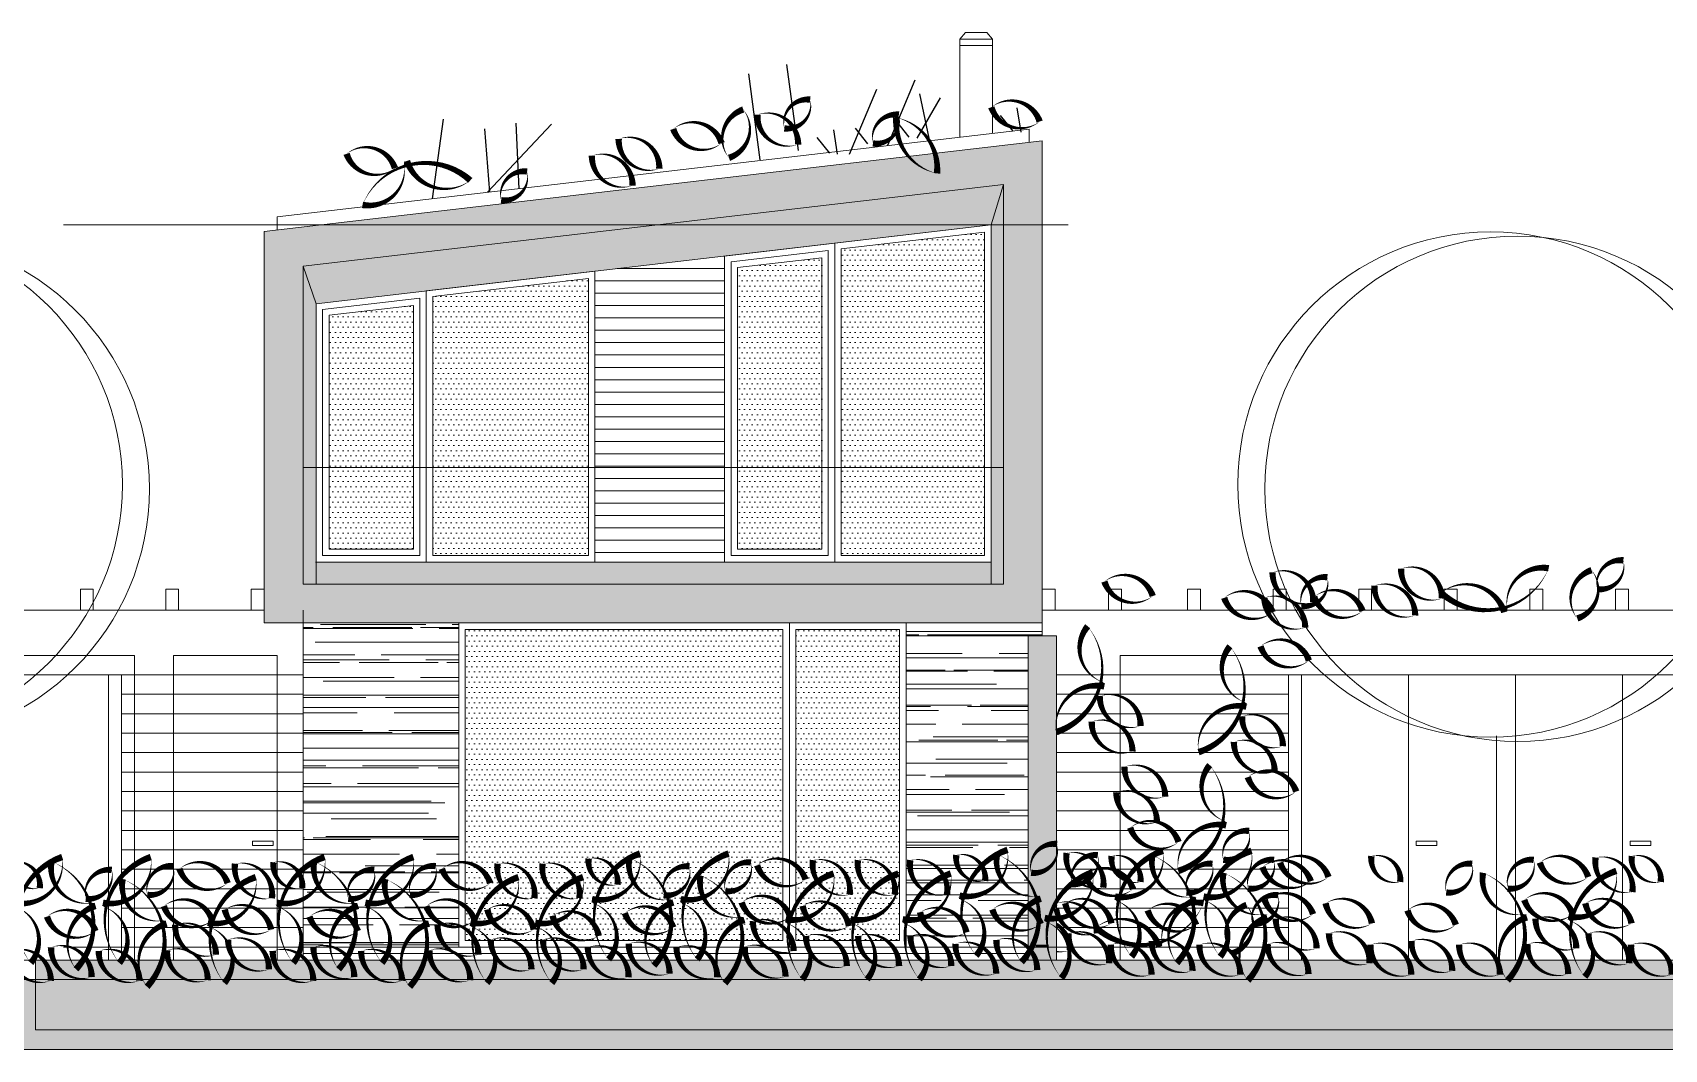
# Model space of a CAD drawing. Header units: metres. Extents: x -686 to 211, y -481 to 125.
# Drawn here: x -578.76 to -566.18, y -342.67 to -334.83 of the extents above; entities that cross this region are included whole.
import ezdxf

# ---------------------------------------------------------------- set-up
doc = ezdxf.new("R2010")
doc.units = ezdxf.units.M
doc.linetypes.add('ČERCHOVANÁ', pattern=[25.4, 12.7, -6.35, 0, -6.35])
doc.layers.add('FLOATINGWINDOWS', color=2, linetype='Continuous', plot=False)
for name, color, linetype in [('SRAFA', 251, 'Continuous'), ('SRAFY', 3, 'Continuous'), ('srafy sklo', 252, 'Continuous'), ('stávající stromy', 86, 'Continuous'), ('zariz.predmety', 203, 'Continuous'), ('ZDIVO', 1, 'Continuous')]:
    doc.layers.add(name, color=color, linetype=linetype)
pattern_1 = [(0, (-294.36679, 14.72619), (0.01984375, 0.0396875), [0, -0.0396875])]
pattern_2 = [(0, (-294.36679, 14.72619), (0, 0.09525), [])]

msp = doc.modelspace()

# ---------------------------------------------------------------- hatches: boundary and pattern name
at = {"linetype": 'Continuous', "lineweight": 0}
h = msp.add_hatch(dxfattribs=at)
h.set_pattern_fill('DOTS', color=256, scale=0.025, style=0)
h.set_pattern_definition(pattern_1)
h.paths.add_polyline_path([(-571.42, -336.371), (-572.525, -336.5), (-572.525, -338.185), (-571.42, -338.185)])
h = msp.add_hatch(dxfattribs=at)
h.set_pattern_fill('DOTS', color=256, scale=0.025, style=0)
h.set_pattern_definition(pattern_1)
h.paths.add_polyline_path([(-572.675, -336.568), (-573.325, -336.644), (-573.325, -338.185), (-572.675, -338.185)])
h = msp.add_hatch(dxfattribs=at)
h.set_pattern_fill('DOTS', color=256, scale=0.025, style=0)
h.set_pattern_definition(pattern_1)
h.paths.add_polyline_path([(-574.475, -336.727), (-575.675, -336.867), (-575.675, -338.185), (-574.475, -338.185)])
h = msp.add_hatch(dxfattribs=at)
h.set_pattern_fill('DOTS', color=256, scale=0.025, style=0)
h.set_pattern_definition(pattern_1)
h.paths.add_polyline_path([(-575.825, -336.935), (-576.475, -337.011), (-576.475, -338.185), (-575.825, -338.185)])
h = msp.add_hatch(dxfattribs=at)
h.set_pattern_fill('DOTS', color=256, scale=0.025, style=0)
h.set_pattern_definition(pattern_1)
h.paths.add_polyline_path([(-575.825, -338.185), (-576.475, -338.185), (-576.475, -338.815), (-575.825, -338.815)])
h = msp.add_hatch(dxfattribs=at)
h.set_pattern_fill('DOTS', color=256, scale=0.025, style=0)
h.set_pattern_definition(pattern_1)
h.paths.add_polyline_path([(-574.475, -338.185), (-575.675, -338.185), (-575.675, -338.865), (-574.475, -338.865)])
h = msp.add_hatch(dxfattribs=at)
h.set_pattern_fill('DOTS', color=256, scale=0.025, style=0)
h.set_pattern_definition(pattern_1)
h.paths.add_polyline_path([(-572.675, -338.185), (-573.325, -338.185), (-573.325, -338.815), (-572.675, -338.815)])
h = msp.add_hatch(dxfattribs=at)
h.set_pattern_fill('DOTS', color=256, scale=0.025, style=0)
h.set_pattern_definition(pattern_1)
h.paths.add_polyline_path([(-571.42, -338.185), (-572.525, -338.185), (-572.525, -338.865), (-571.42, -338.865)])
h = msp.add_hatch(dxfattribs=at)
h.set_pattern_fill('AR-RROOF', color=256, scale=0.008, style=0)
h.set_pattern_definition([(0, (-204.82789, -79.5359), (0.44704, 0.2032), [3.048, -0.4064, 1.016, -0.2032]), (0, (-204.55763, -79.4343), (-0.2032, 0.270256), [0.6096, -0.067056, 1.2192, -0.1524]), (0, (-204.72629, -79.36319), (1.05664, 0.136144), [1.6256, -0.28448, 0.8128, -0.2032])])
h.paths.add_polyline_path([(-575.475, -339.285), (-576.675, -339.285), (-576.675, -341.885), (-575.475, -341.885)])
h = msp.add_hatch(dxfattribs=at)
h.set_pattern_fill('DOTS', color=256, scale=0.025, style=0)
h.set_pattern_definition(pattern_1)
h.paths.add_polyline_path([(-572.975, -339.435), (-575.425, -339.435), (-575.425, -341.835), (-572.975, -341.835)])
h = msp.add_hatch(dxfattribs=at)
h.set_pattern_fill('DOTS', color=256, scale=0.025, style=0)
h.set_pattern_definition(pattern_1)
h.paths.add_polyline_path([(-572.075, -339.435), (-572.875, -339.435), (-572.875, -341.835), (-572.075, -341.835)])
h = msp.add_hatch(dxfattribs=at)
h.set_pattern_fill('AR-RROOF', color=256, scale=0.008, style=0)
h.set_pattern_definition([(0, (-294.36679, 14.72619), (0.44704, 0.2032), [3.048, -0.4064, 1.016, -0.2032]), (0, (-294.09653, 14.8278), (-0.2032, 0.270256), [0.6096, -0.067056, 1.2192, -0.1524]), (0, (-294.26519, 14.89891), (1.05664, 0.136144), [1.6256, -0.28448, 0.8128, -0.2032])])
h.paths.add_polyline_path([(-571.085, -339.485), (-570.975, -339.485), (-570.975, -339.385), (-572.025, -339.385), (-572.025, -341.885), (-571.085, -341.885)])
at = {"layer": 'SRAFA', "linetype": 'Continuous', "lineweight": 0}
h = msp.add_hatch(dxfattribs=at)
h.set_pattern_fill('LINE', color=256, scale=0.03, style=0)
h.set_pattern_definition(pattern_2)
h.paths.add_polyline_path([(-573.425, -336.555), (-574.425, -336.671), (-574.425, -338.185), (-573.425, -338.185)])
h = msp.add_hatch(dxfattribs=at)
h.set_pattern_fill('LINE', color=256, scale=0.03, style=0)
h.set_pattern_definition(pattern_2)
h.paths.add_polyline_path([(-573.425, -338.185), (-574.425, -338.185), (-574.425, -338.915), (-573.425, -338.915)])
msp.add_hatch(color=256, dxfattribs=at).paths.add_polyline_path([(-570.865, -341.985), (-550.35, -341.985), (-550.35, -342.524), (-578.739, -342.524), (-578.739, -341.985)])
at = {"layer": 'SRAFA', "linetype": 'Continuous'}
msp.add_hatch(color=256, dxfattribs=at).paths.add_polyline_path([(-657.785, -342.135), (-558.475, -342.135), (-558.475, -342.674), (-657.785, -342.674)])
at = {"layer": 'srafy sklo', "linetype": 'Continuous', "lineweight": 0}
for color, points in [(256, [(-570.975, -335.665), (-571.802, -335.761, -0.098463), (-571.787, -335.917, -0.164338), (-572.007, -335.785), (-576.546, -336.315), (-573.957, -336.315), (-571.275, -336.002), (-571.275, -336.315), (-570.975, -336.315)]), (256, [(-571.802, -335.761), (-572.007, -335.785, 0.164338), (-571.787, -335.917, 0.098463)]), (253, [(-571.275, -336.002), (-573.957, -336.315), (-571.37, -336.315)]), (253, [(-571.275, -336.002), (-571.37, -336.315), (-571.275, -336.315)]), (256, [(-576.675, -336.632), (-573.957, -336.315), (-576.546, -336.315), (-576.975, -336.365), (-576.975, -338.915), (-576.675, -338.915)]), (253, [(-571.37, -336.315), (-573.957, -336.315), (-576.675, -336.632), (-576.575, -336.922)]), (253, [(-571.275, -336.315), (-571.37, -336.315), (-571.37, -338.185), (-571.275, -338.185)]), (256, [(-570.975, -336.315), (-571.275, -336.315), (-571.275, -338.915), (-570.975, -338.915)]), (253, [(-576.575, -336.922), (-576.675, -336.632), (-576.675, -338.185), (-576.575, -338.185)]), (253, [(-576.575, -338.185), (-576.675, -338.185), (-576.675, -338.915), (-576.575, -338.915)]), (253, [(-571.275, -338.185), (-571.37, -338.185), (-571.37, -338.915), (-571.275, -338.915)]), (256, [(-576.675, -338.915), (-576.975, -338.915), (-576.975, -339.385), (-575.725, -339.385), (-575.725, -339.085), (-576.675, -339.085)]), (253, [(-576.575, -338.915), (-576.675, -338.915), (-576.675, -339.085), (-576.575, -339.085)]), (253, [(-571.37, -338.915), (-572.575, -338.915), (-573.425, -338.915), (-576.575, -338.915), (-576.575, -339.085), (-571.37, -339.085)]), (256, [(-570.975, -339.125), (-570.975, -338.915), (-571.275, -338.915), (-571.275, -339.085), (-575.725, -339.085), (-575.725, -339.385), (-570.975, -339.385)]), (253, [(-571.275, -338.915), (-571.37, -338.915), (-571.37, -339.085), (-571.275, -339.085)]), (256, [(-570.865, -339.485), (-571.085, -339.485), (-571.085, -341.985), (-570.865, -341.985), (-570.865, -341.6, -0.016056), (-570.867, -341.585, -0.472772), (-570.869, -341.549, -0.004975), (-570.865, -341.547), (-570.865, -340.226, -0.001196), (-570.867, -340.227, -0.086513), (-570.865, -340.12)])]:
    msp.add_hatch(color=color, dxfattribs=at).paths.add_polyline_path(points)

# ---------------------------------------------------------------- linework, layer by layer
at = {"linetype": 'Continuous', "lineweight": 0}
for p, q in [((-576.575, -338.915), (-571.375, -338.915)), ((-571.085, -341.885), (-576.675, -341.885)), ((-570.965, -341.885), (-570.975, -341.885)), ((-571.085, -341.935), (-576.675, -341.935))]:
    msp.add_line(p, q, dxfattribs=at)
at = {"color": 251, "linetype": 'Continuous', "lineweight": 0}
for p, q in [((-578.075, -339.785), (-581.575, -339.785)), ((-578.175, -341.985), (-578.175, -339.785)), ((-578.075, -341.985), (-578.075, -339.785)), ((-578.075, -339.785), (-576.675, -339.785)), ((-569.075, -339.785), (-570.865, -339.785)), ((-565.575, -339.785), (-569.075, -339.785)), ((-569.075, -341.985), (-569.075, -339.785)), ((-568.975, -341.985), (-568.975, -339.785)), ((-568.15, -341.985), (-568.15, -339.785)), ((-567.325, -341.985), (-567.325, -339.785)), ((-566.5, -341.985), (-566.5, -339.785)), ((-578.075, -339.935), (-576.675, -339.935)), ((-569.075, -339.935), (-570.865, -339.935)), ((-569.075, -339.935), (-570.865, -339.935)), ((-578.075, -340.085), (-576.675, -340.085)), ((-569.075, -340.085), (-570.865, -340.085)), ((-578.075, -340.235), (-576.675, -340.235)), ((-569.075, -340.235), (-570.865, -340.235)), ((-578.075, -340.385), (-576.675, -340.385)), ((-569.075, -340.385), (-570.865, -340.385)), ((-569.075, -340.385), (-570.865, -340.385)), ((-578.075, -340.535), (-576.675, -340.535)), ((-569.075, -340.535), (-570.865, -340.535)), ((-578.075, -340.685), (-576.675, -340.685)), ((-569.075, -340.685), (-570.865, -340.685)), ((-578.075, -340.835), (-576.675, -340.835)), ((-569.075, -340.835), (-570.865, -340.835)), ((-569.075, -340.835), (-570.865, -340.835)), ((-578.075, -340.985), (-576.675, -340.985)), ((-569.075, -340.985), (-570.865, -340.985)), ((-578.075, -341.135), (-576.675, -341.135)), ((-569.075, -341.135), (-570.865, -341.135)), ((-578.075, -341.285), (-576.675, -341.285)), ((-569.075, -341.285), (-570.865, -341.285)), ((-569.075, -341.285), (-570.865, -341.285)), ((-578.075, -341.435), (-576.675, -341.435)), ((-569.075, -341.435), (-570.865, -341.435)), ((-578.075, -341.585), (-576.675, -341.585)), ((-578.075, -341.585), (-576.675, -341.585)), ((-569.075, -341.585), (-570.867, -341.585)), ((-578.075, -341.735), (-576.675, -341.735)), ((-569.075, -341.735), (-570.865, -341.735)), ((-569.075, -341.735), (-570.865, -341.735)), ((-578.075, -341.885), (-576.675, -341.885)), ((-569.075, -341.885), (-570.865, -341.885))]:
    msp.add_line(p, q, dxfattribs=at)
for points in [[(-568.092, -341.068), (-567.933, -341.068), (-567.933, -341.101), (-568.092, -341.101)], [(-566.442, -341.068), (-566.283, -341.068), (-566.283, -341.101), (-566.442, -341.101)]]:
    msp.add_lwpolyline(points, close=True, dxfattribs=at)
at = {"color": 251, "linetype": 'ČERCHOVANÁ', "lineweight": 0, "ltscale": 0.01, "const_width": 0.1, "flags": 128}
msp.add_lwpolyline([(-570.975, -341.867), (-570.975, -341.885)], dxfattribs=at)
at = {"layer": 'FLOATINGWINDOWS', "linetype": 'Continuous', "lineweight": 0}
for p, q in [((-570.775, -336.315), (-578.523, -336.315)), ((-576.675, -341.985), (-576.675, -339.285)), ((-570.775, -341.885), (-578.523, -341.885))]:
    msp.add_line(p, q, dxfattribs=at)
at = {"layer": 'SRAFA', "linetype": 'Continuous', "lineweight": 0}
msp.add_lwpolyline([(-570.865, -341.985), (-550.35, -341.985), (-550.35, -342.524), (-578.739, -342.524), (-578.739, -341.985), (-570.865, -341.985)], dxfattribs=at)
msp.add_lwpolyline([(-657.785, -342.135), (-558.475, -342.135), (-558.475, -342.674), (-657.785, -342.674)], close=True, dxfattribs=at)
at = {"layer": 'SRAFY', "linetype": 'Continuous', "lineweight": 0}
for p, q in [((-571.61, -334.881), (-571.566, -334.831)), ((-571.403, -334.831), (-571.566, -334.831)), ((-571.36, -334.881), (-571.403, -334.831)), ((-571.61, -335.638), (-571.61, -334.881)), ((-571.36, -334.881), (-571.61, -334.881)), ((-571.36, -334.931), (-571.61, -334.931)), ((-571.36, -335.609), (-571.36, -334.881)), ((-571.075, -335.677), (-571.075, -335.576)), ((-570.975, -335.665), (-576.975, -336.365)), ((-570.975, -335.665), (-570.975, -339.385)), ((-571.275, -336.002), (-571.37, -336.315)), ((-571.275, -339.085), (-571.275, -336.002)), ((-576.875, -336.353), (-576.875, -336.253)), ((-571.37, -336.315), (-576.575, -336.922)), ((-571.37, -338.915), (-571.37, -336.315)), ((-576.975, -336.365), (-576.975, -339.385)), ((-576.675, -336.632), (-576.675, -339.085)), ((-576.675, -339.085), (-576.675, -336.632)), ((-576.575, -336.922), (-576.675, -336.632)), ((-575.725, -338.915), (-575.725, -336.823)), ((-576.575, -336.922), (-576.575, -338.915)), ((-576.675, -338.185), (-571.275, -338.185)), ((-576.579, -338.915), (-576.575, -338.915)), ((-576.579, -338.915), (-571.37, -338.915)), ((-576.575, -338.915), (-576.575, -339.085)), ((-571.37, -338.915), (-571.37, -339.085)), ((-576.675, -339.085), (-571.275, -339.085)), ((-576.975, -339.385), (-571.085, -339.385)), ((-576.975, -339.385), (-570.975, -339.385)), ((-576.975, -339.385), (-570.975, -339.385)), ((-576.675, -341.985), (-576.675, -339.385)), ((-575.475, -341.885), (-575.475, -339.385)), ((-572.025, -341.885), (-572.025, -339.385)), ((-571.085, -341.985), (-571.085, -339.485)), ((-571.085, -339.485), (-570.865, -339.485)), ((-570.975, -339.385), (-570.975, -339.485)), ((-570.865, -341.985), (-570.865, -339.485))]:
    msp.add_line(p, q, dxfattribs=at)
at = {"layer": 'SRAFY', "color": 251, "linetype": 'Continuous', "lineweight": 0}
for p, q in [((-576.975, -339.285), (-583.475, -339.285)), ((-564.475, -339.285), (-570.975, -339.285)), ((-577.975, -339.635), (-582.875, -339.635)), ((-577.975, -341.985), (-577.975, -339.635)), ((-577.675, -339.635), (-576.875, -339.635)), ((-577.675, -341.985), (-577.675, -339.635)), ((-576.875, -341.985), (-576.875, -339.635)), ((-570.375, -341.985), (-570.375, -339.635)), ((-565.475, -339.635), (-570.375, -339.635))]:
    msp.add_line(p, q, dxfattribs=at)
at = {"layer": 'SRAFY', "linetype": 'Continuous', "lineweight": 0}
msp.add_lwpolyline([(-571.075, -335.576), (-576.875, -336.253)], dxfattribs=at)
for points in [[(-570.975, -335.665), (-576.975, -336.365), (-576.975, -339.385), (-570.975, -339.385)], [(-571.275, -336.002), (-576.675, -336.632), (-576.675, -339.085), (-571.275, -339.085)], [(-571.275, -336.002), (-576.675, -336.632), (-576.675, -339.085), (-571.275, -339.085)], [(-572.575, -336.455), (-571.37, -336.315), (-571.37, -338.915), (-572.575, -338.915)], [(-573.425, -336.555), (-572.575, -336.455), (-572.575, -338.915), (-573.425, -338.915)], [(-572.525, -336.5), (-571.42, -336.371), (-571.42, -338.865), (-572.525, -338.865)], [(-573.375, -336.599), (-572.625, -336.512), (-572.625, -338.865), (-573.375, -338.865)], [(-573.325, -336.644), (-572.675, -336.568), (-572.675, -338.815), (-573.325, -338.815)], [(-575.725, -336.823), (-574.425, -336.671), (-574.425, -338.915), (-575.725, -338.915)], [(-575.675, -336.867), (-574.475, -336.727), (-574.475, -338.865), (-575.675, -338.865)], [(-576.525, -336.967), (-575.775, -336.879), (-575.775, -338.865), (-576.525, -338.865)], [(-576.475, -337.011), (-575.825, -336.935), (-575.825, -338.815), (-576.475, -338.815)], [(-572.925, -341.885), (-572.925, -339.385), (-575.475, -339.385), (-575.475, -341.885)], [(-572.975, -341.835), (-572.975, -339.435), (-575.425, -339.435), (-575.425, -341.835)], [(-572.025, -341.885), (-572.025, -339.385), (-572.925, -339.385), (-572.925, -341.885)], [(-572.075, -341.835), (-572.075, -339.435), (-572.875, -339.435), (-572.875, -341.835)]]:
    msp.add_lwpolyline(points, close=True, dxfattribs=at)
at = {"layer": 'SRAFY', "color": 251, "linetype": 'Continuous', "lineweight": 0}
for points in [[(-578.393, -339.125), (-578.293, -339.125), (-578.293, -339.285), (-578.393, -339.285)], [(-577.735, -339.125), (-577.635, -339.125), (-577.635, -339.285), (-577.735, -339.285)], [(-577.075, -339.125), (-576.975, -339.125), (-576.975, -339.285), (-577.075, -339.285)], [(-570.975, -339.125), (-570.875, -339.125), (-570.875, -339.285), (-570.975, -339.285)], [(-570.975, -339.125), (-570.875, -339.125), (-570.875, -339.285), (-570.975, -339.285)], [(-570.975, -339.125), (-570.875, -339.125), (-570.875, -339.285), (-570.975, -339.285)], [(-570.465, -339.125), (-570.365, -339.125), (-570.365, -339.285), (-570.465, -339.285)], [(-569.855, -339.125), (-569.755, -339.125), (-569.755, -339.285), (-569.855, -339.285)], [(-569.195, -339.125), (-569.095, -339.125), (-569.095, -339.285), (-569.195, -339.285)], [(-568.535, -339.125), (-568.435, -339.125), (-568.435, -339.285), (-568.535, -339.285)], [(-567.875, -339.125), (-567.775, -339.125), (-567.775, -339.285), (-567.875, -339.285)], [(-567.215, -339.125), (-567.115, -339.125), (-567.115, -339.285), (-567.215, -339.285)], [(-566.555, -339.125), (-566.455, -339.125), (-566.455, -339.285), (-566.555, -339.285)], [(-577.065, -341.068), (-576.905, -341.068), (-576.905, -341.101), (-577.065, -341.101)]]:
    msp.add_lwpolyline(points, close=True, dxfattribs=at)
at = {"layer": 'stávající stromy', "linetype": 'Continuous', "lineweight": 0}
msp.add_line((-567.473, -340.256), (-567.473, -341.985), dxfattribs=at)
for points in [[(-571.243, -341.135, 0, 0, -0.520567), (-571.243, -341.135, 0, 0.05, -0.520567), (-571.613, -341.488, 0, 0.05, -0.520567), (-571.605, -341.518, 0, 0.05, -0.520567), (-571.485, -341.952, 0, 0.05, -0.520567), (-571.243, -341.135, 0.05, 0.05, 0)], [(-570.861, -341.09, 0, 0, -0.520567), (-570.861, -341.09, 0, 0.05, -0.520567), (-571.061, -341.312, 0, 0.05, -0.520567), (-570.861, -341.09, 0.05, 0.05, 0)], [(-570.788, -341.159, 0, 0, -0.520567), (-570.788, -341.159, 0, 0.05, -0.520567), (-570.505, -341.426, 0, 0.05, -0.520567), (-570.788, -341.159, 0.05, 0.05, 0)], [(-570.044, -341.142, 0, 0, -0.520567), (-570.044, -341.142, 0, 0.05, -0.520567), (-570.414, -341.495, 0, 0.05, -0.520567), (-570.407, -341.526, 0, 0.05, -0.520567), (-570.287, -341.959, 0, 0.05, -0.520567), (-570.044, -341.142, 0.05, 0.05, 0)], [(-569.361, -341.142, 0, 0, -0.520567), (-569.361, -341.142, 0, 0.05, -0.520567), (-569.731, -341.495, 0, 0.05, -0.520567), (-569.723, -341.526, 0, 0.05, -0.520567), (-569.603, -341.959, 0, 0.05, -0.520567), (-569.361, -341.142, 0.05, 0.05, 0)], [(-578.706, -341.43, 0, 0, -0.520567), (-578.706, -341.43, 0, 0.05, -0.520567), (-578.929, -341.231, 0, 0.05, -0.520567), (-578.706, -341.43, 0.05, 0.05, 0)], [(-578.533, -341.19, 0, 0, -0.520567), (-578.533, -341.19, 0, 0.05, -0.520567), (-578.903, -341.543, 0, 0.05, -0.520567), (-578.895, -341.574, 0, 0.05, -0.520567), (-578.775, -342.007, 0, 0.05, -0.520567), (-578.533, -341.19, 0.05, 0.05, 0)], [(-578.426, -342.056, 0, 0, -0.520567), (-578.426, -342.056, 0, 0.05, -0.520567), (-578.276, -341.567, 0, 0.05, -0.520567), (-578.298, -341.544, 0, 0.05, -0.520567), (-578.615, -341.225, 0, 0.05, -0.520567), (-578.426, -342.056, 0.05, 0.05, 0)], [(-577.85, -341.19, 0, 0, -0.520567), (-577.85, -341.19, 0, 0.05, -0.520567), (-578.219, -341.543, 0, 0.05, -0.520567), (-578.212, -341.574, 0, 0.05, -0.520567), (-578.092, -342.007, 0, 0.05, -0.520567), (-577.85, -341.19, 0.05, 0.05, 0)], [(-577.677, -341.26, 0, 0, -0.520567), (-577.677, -341.26, 0, 0.05, -0.520567), (-577.876, -341.482, 0, 0.05, -0.520567), (-577.677, -341.26, 0.05, 0.05, 0)], [(-577.257, -341.392, 0, 0, -0.520567), (-577.257, -341.392, 0, 0.05, -0.520567), (-577.629, -341.281, 0, 0.05, -0.520567), (-577.257, -341.392, 0.05, 0.05, 0)], [(-577.2, -341.242, 0, 0, -0.520567), (-577.2, -341.242, 0, 0.05, -0.520567), (-576.916, -341.508, 0, 0.05, -0.520567), (-577.2, -341.242, 0.05, 0.05, 0)], [(-576.682, -341.43, 0, 0, -0.520567), (-576.682, -341.43, 0, 0.05, -0.520567), (-576.904, -341.231, 0, 0.05, -0.520567), (-576.682, -341.43, 0.05, 0.05, 0)], [(-576.509, -341.19, 0, 0, -0.520567), (-576.509, -341.19, 0, 0.05, -0.520567), (-576.878, -341.543, 0, 0.05, -0.520567), (-576.871, -341.574, 0, 0.05, -0.520567), (-576.751, -342.007, 0, 0.05, -0.520567), (-576.509, -341.19, 0.05, 0.05, 0)], [(-576.401, -342.056, 0, 0, -0.520567), (-576.401, -342.056, 0, 0.05, -0.520567), (-576.251, -341.567, 0, 0.05, -0.520567), (-576.273, -341.544, 0, 0.05, -0.520567), (-576.59, -341.225, 0, 0.05, -0.520567), (-576.401, -342.056, 0.05, 0.05, 0)], [(-575.825, -341.19, 0, 0, -0.520567), (-575.825, -341.19, 0, 0.05, -0.520567), (-576.195, -341.543, 0, 0.05, -0.520567), (-576.187, -341.574, 0, 0.05, -0.520567), (-576.067, -342.007, 0, 0.05, -0.520567), (-575.825, -341.19, 0.05, 0.05, 0)], [(-575.652, -341.26, 0, 0, -0.520567), (-575.652, -341.26, 0, 0.05, -0.520567), (-575.852, -341.482, 0, 0.05, -0.520567), (-575.652, -341.26, 0.05, 0.05, 0)], [(-575.232, -341.392, 0, 0, -0.520567), (-575.232, -341.392, 0, 0.05, -0.520567), (-575.605, -341.281, 0, 0.05, -0.520567), (-575.232, -341.392, 0.05, 0.05, 0)], [(-575.175, -341.242, 0, 0, -0.520567), (-575.175, -341.242, 0, 0.05, -0.520567), (-574.892, -341.508, 0, 0.05, -0.520567), (-575.175, -341.242, 0.05, 0.05, 0)], [(-574.828, -341.242, 0, 0, -0.520567), (-574.828, -341.242, 0, 0.05, -0.520567), (-574.545, -341.508, 0, 0.05, -0.520567), (-574.828, -341.242, 0.05, 0.05, 0)], [(-574.25, -341.403, 0, 0, -0.520567), (-574.25, -341.403, 0, 0.05, -0.520567), (-574.473, -341.203, 0, 0.05, -0.520567), (-574.25, -341.403, 0.05, 0.05, 0)], [(-574.077, -341.163, 0, 0, -0.520567), (-574.077, -341.163, 0, 0.05, -0.520567), (-574.447, -341.515, 0, 0.05, -0.520567), (-574.439, -341.546, 0, 0.05, -0.520567), (-574.319, -341.98, 0, 0.05, -0.520567), (-574.077, -341.163, 0.05, 0.05, 0)], [(-573.97, -342.028, 0, 0, -0.520567), (-573.97, -342.028, 0, 0.05, -0.520567), (-573.82, -341.54, 0, 0.05, -0.520567), (-573.842, -341.517, 0, 0.05, -0.520567), (-574.159, -341.197, 0, 0.05, -0.520567), (-573.97, -342.028, 0.05, 0.05, 0)], [(-573.696, -341.262, 0, 0, -0.520567), (-573.696, -341.262, 0, 0.05, -0.520567), (-573.895, -341.485, 0, 0.05, -0.520567), (-573.696, -341.262, 0.05, 0.05, 0)], [(-573.394, -341.163, 0, 0, -0.520567), (-573.394, -341.163, 0, 0.05, -0.520567), (-573.763, -341.515, 0, 0.05, -0.520567), (-573.756, -341.546, 0, 0.05, -0.520567), (-573.636, -341.98, 0, 0.05, -0.520567), (-573.394, -341.163, 0.05, 0.05, 0)], [(-573.221, -341.232, 0, 0, -0.520567), (-573.221, -341.232, 0, 0.05, -0.520567), (-573.42, -341.454, 0, 0.05, -0.520567), (-573.221, -341.232, 0.05, 0.05, 0)], [(-572.801, -341.364, 0, 0, -0.520567), (-572.801, -341.364, 0, 0.05, -0.520567), (-573.174, -341.254, 0, 0.05, -0.520567), (-572.801, -341.364, 0.05, 0.05, 0)], [(-572.744, -341.214, 0, 0, -0.520567), (-572.744, -341.214, 0, 0.05, -0.520567), (-572.461, -341.481, 0, 0.05, -0.520567), (-572.744, -341.214, 0.05, 0.05, 0)], [(-572.396, -341.214, 0, 0, -0.520567), (-572.396, -341.214, 0, 0.05, -0.520567), (-572.113, -341.481, 0, 0.05, -0.520567), (-572.396, -341.214, 0.05, 0.05, 0)], [(-571.993, -341.214, 0, 0, -0.520567), (-571.993, -341.214, 0, 0.05, -0.520567), (-571.71, -341.481, 0, 0.05, -0.520567), (-571.993, -341.214, 0.05, 0.05, 0)], [(-571.416, -341.375, 0, 0, -0.520567), (-571.416, -341.375, 0, 0.05, -0.520567), (-571.638, -341.175, 0, 0.05, -0.520567), (-571.416, -341.375, 0.05, 0.05, 0)], [(-571.135, -342.001, 0, 0, -0.520567), (-571.135, -342.001, 0, 0.05, -0.520567), (-570.986, -341.512, 0, 0.05, -0.520567), (-571.007, -341.489, 0, 0.05, -0.520567), (-571.324, -341.17, 0, 0.05, -0.520567), (-571.135, -342.001, 0.05, 0.05, 0)], [(-570.218, -341.382, 0, 0, -0.520567), (-570.218, -341.382, 0, 0.05, -0.520567), (-570.44, -341.183, 0, 0.05, -0.520567), (-570.218, -341.382, 0.05, 0.05, 0)], [(-569.937, -342.008, 0, 0, -0.520567), (-569.937, -342.008, 0, 0.05, -0.520567), (-569.787, -341.519, 0, 0.05, -0.520567), (-569.809, -341.496, 0, 0.05, -0.520567), (-570.126, -341.177, 0, 0.05, -0.520567), (-569.937, -342.008, 0.05, 0.05, 0)], [(-569.663, -341.242, 0, 0, -0.520567), (-569.663, -341.242, 0, 0.05, -0.520567), (-569.863, -341.464, 0, 0.05, -0.520567), (-569.663, -341.242, 0.05, 0.05, 0)], [(-569.188, -341.212, 0, 0, -0.520567), (-569.188, -341.212, 0, 0.05, -0.520567), (-569.388, -341.434, 0, 0.05, -0.520567), (-569.188, -341.212, 0.05, 0.05, 0)], [(-568.768, -341.344, 0, 0, -0.520567), (-568.768, -341.344, 0, 0.05, -0.520567), (-569.141, -341.233, 0, 0.05, -0.520567), (-568.768, -341.344, 0.05, 0.05, 0)], [(-568.215, -341.382, 0, 0, -0.520567), (-568.215, -341.382, 0, 0.05, -0.520567), (-568.437, -341.183, 0, 0.05, -0.520567), (-568.215, -341.382, 0.05, 0.05, 0)], [(-567.66, -341.242, 0, 0, -0.520567), (-567.66, -341.242, 0, 0.05, -0.520567), (-567.86, -341.464, 0, 0.05, -0.520567), (-567.66, -341.242, 0.05, 0.05, 0)], [(-567.185, -341.212, 0, 0, -0.520567), (-567.185, -341.212, 0, 0.05, -0.520567), (-567.385, -341.434, 0, 0.05, -0.520567), (-567.185, -341.212, 0.05, 0.05, 0)], [(-566.765, -341.344, 0, 0, -0.520567), (-566.765, -341.344, 0, 0.05, -0.520567), (-567.138, -341.233, 0, 0.05, -0.520567), (-566.765, -341.344, 0.05, 0.05, 0)], [(-566.708, -341.194, 0, 0, -0.520567), (-566.708, -341.194, 0, 0.05, -0.520567), (-566.425, -341.46, 0, 0.05, -0.520567), (-566.708, -341.194, 0.05, 0.05, 0)], [(-566.206, -341.382, 0, 0, -0.520567), (-566.206, -341.382, 0, 0.05, -0.520567), (-566.429, -341.183, 0, 0.05, -0.520567), (-566.206, -341.382, 0.05, 0.05, 0)], [(-578.151, -341.29, 0, 0, -0.520567), (-578.151, -341.29, 0, 0.05, -0.520567), (-578.351, -341.512, 0, 0.05, -0.520567), (-578.151, -341.29, 0.05, 0.05, 0)], [(-577.878, -342.191, 0, 0, -0.520567), (-577.878, -342.191, 0, 0.05, -0.520567), (-577.728, -341.703, 0, 0.05, -0.520567), (-577.75, -341.68, 0, 0.05, -0.520567), (-578.067, -341.36, 0, 0.05, -0.520567), (-577.878, -342.191, 0.05, 0.05, 0)], [(-577.04, -341.345, 0, 0, -0.520567), (-577.04, -341.345, 0, 0.05, -0.520567), (-577.41, -341.697, 0, 0.05, -0.520567), (-577.402, -341.728, 0, 0.05, -0.520567), (-577.282, -342.162, 0, 0.05, -0.520567), (-577.04, -341.345, 0.05, 0.05, 0)], [(-576.127, -341.29, 0, 0, -0.520567), (-576.127, -341.29, 0, 0.05, -0.520567), (-576.327, -341.512, 0, 0.05, -0.520567), (-576.127, -341.29, 0.05, 0.05, 0)], [(-575.853, -342.191, 0, 0, -0.520567), (-575.853, -342.191, 0, 0.05, -0.520567), (-575.704, -341.703, 0, 0.05, -0.520567), (-575.725, -341.68, 0, 0.05, -0.520567), (-576.042, -341.36, 0, 0.05, -0.520567), (-575.853, -342.191, 0.05, 0.05, 0)], [(-575.015, -341.345, 0, 0, -0.520567), (-575.015, -341.345, 0, 0.05, -0.520567), (-575.385, -341.697, 0, 0.05, -0.520567), (-575.377, -341.728, 0, 0.05, -0.520567), (-575.257, -342.162, 0, 0.05, -0.520567), (-575.015, -341.345, 0.05, 0.05, 0)], [(-574.516, -341.345, 0, 0, -0.520567), (-574.516, -341.345, 0, 0.05, -0.520567), (-574.885, -341.697, 0, 0.05, -0.520567), (-574.878, -341.728, 0, 0.05, -0.520567), (-574.758, -342.162, 0, 0.05, -0.520567), (-574.516, -341.345, 0.05, 0.05, 0)], [(-573.422, -342.164, 0, 0, -0.520567), (-573.422, -342.164, 0, 0.05, -0.520567), (-573.272, -341.675, 0, 0.05, -0.520567), (-573.294, -341.652, 0, 0.05, -0.520567), (-573.611, -341.333, 0, 0.05, -0.520567), (-573.422, -342.164, 0.05, 0.05, 0)], [(-572.584, -341.317, 0, 0, -0.520567), (-572.584, -341.317, 0, 0.05, -0.520567), (-572.954, -341.67, 0, 0.05, -0.520567), (-572.946, -341.701, 0, 0.05, -0.520567), (-572.826, -342.134, 0, 0.05, -0.520567), (-572.584, -341.317, 0.05, 0.05, 0)], [(-572.084, -341.317, 0, 0, -0.520567), (-572.084, -341.317, 0, 0.05, -0.520567), (-572.454, -341.67, 0, 0.05, -0.520567), (-572.446, -341.701, 0, 0.05, -0.520567), (-572.326, -342.134, 0, 0.05, -0.520567), (-572.084, -341.317, 0.05, 0.05, 0)], [(-571.681, -341.317, 0, 0, -0.520567), (-571.681, -341.317, 0, 0.05, -0.520567), (-572.051, -341.67, 0, 0.05, -0.520567), (-572.043, -341.701, 0, 0.05, -0.520567), (-571.923, -342.134, 0, 0.05, -0.520567), (-571.681, -341.317, 0.05, 0.05, 0)], [(-570.586, -341.307, 0, 0, -0.520567), (-570.586, -341.307, 0, 0.05, -0.520567), (-570.956, -341.66, 0, 0.05, -0.520567), (-570.948, -341.69, 0, 0.05, -0.520567), (-570.828, -342.124, 0, 0.05, -0.520567), (-570.586, -341.307, 0.05, 0.05, 0)], [(-569.389, -342.143, 0, 0, -0.520567), (-569.389, -342.143, 0, 0.05, -0.520567), (-569.24, -341.655, 0, 0.05, -0.520567), (-569.261, -341.632, 0, 0.05, -0.520567), (-569.578, -341.312, 0, 0.05, -0.520567), (-569.389, -342.143, 0.05, 0.05, 0)], [(-567.387, -342.143, 0, 0, -0.520567), (-567.387, -342.143, 0, 0.05, -0.520567), (-567.237, -341.655, 0, 0.05, -0.520567), (-567.258, -341.632, 0, 0.05, -0.520567), (-567.576, -341.312, 0, 0.05, -0.520567), (-567.387, -342.143, 0.05, 0.05, 0)], [(-566.548, -341.297, 0, 0, -0.520567), (-566.548, -341.297, 0, 0.05, -0.520567), (-566.918, -341.649, 0, 0.05, -0.520567), (-566.911, -341.68, 0, 0.05, -0.520567), (-566.791, -342.114, 0, 0.05, -0.520567), (-566.548, -341.297, 0.05, 0.05, 0)], [(-577.376, -341.679, 0, 0, -0.520567), (-577.376, -341.679, 0, 0.05, -0.520567), (-577.749, -341.569, 0, 0.05, -0.520567), (-577.376, -341.679, 0.05, 0.05, 0)], [(-575.352, -341.679, 0, 0, -0.520567), (-575.352, -341.679, 0, 0.05, -0.520567), (-575.725, -341.569, 0, 0.05, -0.520567), (-575.352, -341.679, 0.05, 0.05, 0)], [(-572.92, -341.651, 0, 0, -0.520567), (-572.92, -341.651, 0, 0.05, -0.520567), (-573.293, -341.541, 0, 0.05, -0.520567), (-572.92, -341.651, 0.05, 0.05, 0)], [(-572.823, -341.567, 0, 0, -0.520567), (-572.823, -341.567, 0, 0.05, -0.520567), (-572.466, -341.723, 0, 0.05, -0.520567), (-572.823, -341.567, 0.05, 0.05, 0)], [(-570.798, -341.547, 0, 0, -0.520567), (-570.798, -341.547, 0, 0.05, -0.520567), (-570.442, -341.702, 0, 0.05, -0.520567), (-570.798, -341.547, 0.05, 0.05, 0)], [(-568.887, -341.631, 0, 0, -0.520567), (-568.887, -341.631, 0, 0.05, -0.520567), (-569.26, -341.521, 0, 0.05, -0.520567), (-568.887, -341.631, 0.05, 0.05, 0)], [(-568.79, -341.547, 0, 0, -0.520567), (-568.79, -341.547, 0, 0.05, -0.520567), (-568.433, -341.702, 0, 0.05, -0.520567), (-568.79, -341.547, 0.05, 0.05, 0)], [(-566.885, -341.631, 0, 0, -0.520567), (-566.885, -341.631, 0, 0.05, -0.520567), (-567.258, -341.521, 0, 0.05, -0.520567), (-566.885, -341.631, 0.05, 0.05, 0)], [(-566.787, -341.547, 0, 0, -0.520567), (-566.787, -341.547, 0, 0.05, -0.520567), (-566.431, -341.702, 0, 0.05, -0.520567), (-566.787, -341.547, 0.05, 0.05, 0)], [(-578.277, -341.761, 0, 0, -0.520567), (-578.277, -341.761, 0, 0.05, -0.520567), (-578.65, -341.65, 0, 0.05, -0.520567), (-578.277, -341.761, 0.05, 0.05, 0)], [(-577.279, -341.595, 0, 0, -0.520567), (-577.279, -341.595, 0, 0.05, -0.520567), (-576.922, -341.75, 0, 0.05, -0.520567), (-577.279, -341.595, 0.05, 0.05, 0)], [(-576.253, -341.761, 0, 0, -0.520567), (-576.253, -341.761, 0, 0.05, -0.520567), (-576.626, -341.65, 0, 0.05, -0.520567), (-576.253, -341.761, 0.05, 0.05, 0)], [(-575.254, -341.595, 0, 0, -0.520567), (-575.254, -341.595, 0, 0.05, -0.520567), (-574.897, -341.75, 0, 0.05, -0.520567), (-575.254, -341.595, 0.05, 0.05, 0)], [(-574.751, -341.643, 0, 0, -0.520567), (-574.751, -341.643, 0, 0.05, -0.520567), (-574.395, -341.799, 0, 0.05, -0.520567), (-574.751, -341.643, 0.05, 0.05, 0)], [(-573.821, -341.733, 0, 0, -0.520567), (-573.821, -341.733, 0, 0.05, -0.520567), (-574.194, -341.623, 0, 0.05, -0.520567), (-573.821, -341.733, 0.05, 0.05, 0)], [(-571.917, -341.616, 0, 0, -0.520567), (-571.917, -341.616, 0, 0.05, -0.520567), (-571.56, -341.771, 0, 0.05, -0.520567), (-571.917, -341.616, 0.05, 0.05, 0)], [(-570.987, -341.706, 0, 0, -0.520567), (-570.987, -341.706, 0, 0.05, -0.520567), (-571.36, -341.595, 0, 0.05, -0.520567), (-570.987, -341.706, 0.05, 0.05, 0)], [(-569.789, -341.713, 0, 0, -0.520567), (-569.789, -341.713, 0, 0.05, -0.520567), (-570.162, -341.602, 0, 0.05, -0.520567), (-569.789, -341.713, 0.05, 0.05, 0)], [(-568.86, -341.895, 0, 0, -0.520567), (-568.86, -341.895, 0, 0.05, -0.520567), (-569.174, -341.665, 0, 0.05, -0.520567), (-568.86, -341.895, 0.05, 0.05, 0)], [(-567.786, -341.713, 0, 0, -0.520567), (-567.786, -341.713, 0, 0.05, -0.520567), (-568.159, -341.602, 0, 0.05, -0.520567), (-567.786, -341.713, 0.05, 0.05, 0)], [(-566.857, -341.895, 0, 0, -0.520567), (-566.857, -341.895, 0, 0.05, -0.520567), (-567.171, -341.665, 0, 0.05, -0.520567), (-566.857, -341.895, 0.05, 0.05, 0)], [(-577.348, -341.943, 0, 0, -0.520567), (-577.348, -341.943, 0, 0.05, -0.520567), (-577.662, -341.713, 0, 0.05, -0.520567), (-577.348, -341.943, 0.05, 0.05, 0)], [(-575.324, -341.943, 0, 0, -0.520567), (-575.324, -341.943, 0, 0.05, -0.520567), (-575.638, -341.713, 0, 0.05, -0.520567), (-575.324, -341.943, 0.05, 0.05, 0)], [(-572.893, -341.915, 0, 0, -0.520567), (-572.893, -341.915, 0, 0.05, -0.520567), (-573.206, -341.685, 0, 0.05, -0.520567), (-572.893, -341.915, 0.05, 0.05, 0)], [(-572.483, -342.03, 0, 0, -0.520567), (-572.483, -342.03, 0, 0.05, -0.520567), (-572.797, -341.8, 0, 0.05, -0.520567), (-572.483, -342.03, 0.05, 0.05, 0)], [(-572.08, -342.03, 0, 0, -0.520567), (-572.08, -342.03, 0, 0.05, -0.520567), (-572.394, -341.8, 0, 0.05, -0.520567), (-572.08, -342.03, 0.05, 0.05, 0)], [(-571.677, -342.03, 0, 0, -0.520567), (-571.677, -342.03, 0, 0.05, -0.520567), (-571.991, -341.8, 0, 0.05, -0.520567), (-571.677, -342.03, 0.05, 0.05, 0)], [(-570.459, -342.009, 0, 0, -0.520567), (-570.459, -342.009, 0, 0.05, -0.520567), (-570.773, -341.779, 0, 0.05, -0.520567), (-570.459, -342.009, 0.05, 0.05, 0)], [(-568.451, -342.009, 0, 0, -0.520567), (-568.451, -342.009, 0, 0.05, -0.520567), (-568.764, -341.779, 0, 0.05, -0.520567), (-568.451, -342.009, 0.05, 0.05, 0)], [(-566.448, -342.009, 0, 0, -0.520567), (-566.448, -342.009, 0, 0.05, -0.520567), (-566.762, -341.779, 0, 0.05, -0.520567), (-566.448, -342.009, 0.05, 0.05, 0)], [(-578.621, -342.145, 0, 0, -0.520567), (-578.621, -342.145, 0, 0.05, -0.520567), (-578.935, -341.915, 0, 0.05, -0.520567), (-578.621, -342.145, 0.05, 0.05, 0)], [(-578.306, -342.116, 0, 0, -0.520567), (-578.306, -342.116, 0, 0.05, -0.520567), (-578.619, -341.886, 0, 0.05, -0.520567), (-578.306, -342.116, 0.05, 0.05, 0)], [(-577.938, -342.145, 0, 0, -0.520567), (-577.938, -342.145, 0, 0.05, -0.520567), (-578.251, -341.915, 0, 0.05, -0.520567), (-577.938, -342.145, 0.05, 0.05, 0)], [(-577.411, -342.14, 0, 0, -0.520567), (-577.411, -342.14, 0, 0.05, -0.520567), (-577.725, -341.91, 0, 0.05, -0.520567), (-577.411, -342.14, 0.05, 0.05, 0)], [(-576.939, -342.057, 0, 0, -0.520567), (-576.939, -342.057, 0, 0.05, -0.520567), (-577.253, -341.827, 0, 0.05, -0.520567), (-576.939, -342.057, 0.05, 0.05, 0)], [(-576.597, -342.145, 0, 0, -0.520567), (-576.597, -342.145, 0, 0.05, -0.520567), (-576.91, -341.915, 0, 0.05, -0.520567), (-576.597, -342.145, 0.05, 0.05, 0)], [(-576.281, -342.116, 0, 0, -0.520567), (-576.281, -342.116, 0, 0.05, -0.520567), (-576.595, -341.886, 0, 0.05, -0.520567), (-576.281, -342.116, 0.05, 0.05, 0)], [(-575.913, -342.145, 0, 0, -0.520567), (-575.913, -342.145, 0, 0.05, -0.520567), (-576.227, -341.915, 0, 0.05, -0.520567), (-575.913, -342.145, 0.05, 0.05, 0)], [(-575.387, -342.14, 0, 0, -0.520567), (-575.387, -342.14, 0, 0.05, -0.520567), (-575.701, -341.91, 0, 0.05, -0.520567), (-575.387, -342.14, 0.05, 0.05, 0)], [(-574.915, -342.057, 0, 0, -0.520567), (-574.915, -342.057, 0, 0.05, -0.520567), (-575.228, -341.827, 0, 0.05, -0.520567), (-574.915, -342.057, 0.05, 0.05, 0)], [(-574.512, -342.057, 0, 0, -0.520567), (-574.512, -342.057, 0, 0.05, -0.520567), (-574.825, -341.827, 0, 0.05, -0.520567), (-574.512, -342.057, 0.05, 0.05, 0)], [(-574.165, -342.117, 0, 0, -0.520567), (-574.165, -342.117, 0, 0.05, -0.520567), (-574.479, -341.887, 0, 0.05, -0.520567), (-574.165, -342.117, 0.05, 0.05, 0)], [(-573.85, -342.089, 0, 0, -0.520567), (-573.85, -342.089, 0, 0.05, -0.520567), (-574.164, -341.859, 0, 0.05, -0.520567), (-573.85, -342.089, 0.05, 0.05, 0)], [(-573.482, -342.117, 0, 0, -0.520567), (-573.482, -342.117, 0, 0.05, -0.520567), (-573.795, -341.887, 0, 0.05, -0.520567), (-573.482, -342.117, 0.05, 0.05, 0)], [(-572.956, -342.112, 0, 0, -0.520567), (-572.956, -342.112, 0, 0.05, -0.520567), (-573.269, -341.882, 0, 0.05, -0.520567), (-572.956, -342.112, 0.05, 0.05, 0)], [(-571.331, -342.089, 0, 0, -0.520567), (-571.331, -342.089, 0, 0.05, -0.520567), (-571.645, -341.86, 0, 0.05, -0.520567), (-571.331, -342.089, 0.05, 0.05, 0)], [(-571.015, -342.061, 0, 0, -0.520567), (-571.015, -342.061, 0, 0.05, -0.520567), (-571.329, -341.831, 0, 0.05, -0.520567), (-571.015, -342.061, 0.05, 0.05, 0)], [(-570.133, -342.097, 0, 0, -0.520567), (-570.133, -342.097, 0, 0.05, -0.520567), (-570.446, -341.867, 0, 0.05, -0.520567), (-570.133, -342.097, 0.05, 0.05, 0)], [(-569.817, -342.068, 0, 0, -0.520567), (-569.817, -342.068, 0, 0.05, -0.520567), (-570.131, -341.838, 0, 0.05, -0.520567), (-569.817, -342.068, 0.05, 0.05, 0)], [(-569.449, -342.097, 0, 0, -0.520567), (-569.449, -342.097, 0, 0.05, -0.520567), (-569.763, -341.867, 0, 0.05, -0.520567), (-569.449, -342.097, 0.05, 0.05, 0)], [(-568.923, -342.092, 0, 0, -0.520567), (-568.923, -342.092, 0, 0.05, -0.520567), (-569.237, -341.862, 0, 0.05, -0.520567), (-568.923, -342.092, 0.05, 0.05, 0)], [(-568.13, -342.097, 0, 0, -0.520567), (-568.13, -342.097, 0, 0.05, -0.520567), (-568.444, -341.867, 0, 0.05, -0.520567), (-568.13, -342.097, 0.05, 0.05, 0)], [(-567.814, -342.068, 0, 0, -0.520567), (-567.814, -342.068, 0, 0.05, -0.520567), (-568.128, -341.838, 0, 0.05, -0.520567), (-567.814, -342.068, 0.05, 0.05, 0)], [(-567.446, -342.097, 0, 0, -0.520567), (-567.446, -342.097, 0, 0.05, -0.520567), (-567.76, -341.867, 0, 0.05, -0.520567), (-567.446, -342.097, 0.05, 0.05, 0)], [(-566.92, -342.092, 0, 0, -0.520567), (-566.92, -342.092, 0, 0.05, -0.520567), (-567.234, -341.862, 0, 0.05, -0.520567), (-566.92, -342.092, 0.05, 0.05, 0)], [(-566.121, -342.097, 0, 0, -0.520567), (-566.121, -342.097, 0, 0.05, -0.520567), (-566.435, -341.867, 0, 0.05, -0.520567), (-566.121, -342.097, 0.05, 0.05, 0)]]:
    msp.add_lwpolyline(points, format="xyseb", close=True, dxfattribs=at)
for centre in [(-580.018, -338.317), (-579.81, -338.35), (-567.518, -338.317), (-567.31, -338.35)]:
    msp.add_circle(centre, 1.949, dxfattribs=at)
at = {"layer": 'zariz.predmety', "color": 253, "linetype": 'Continuous', "ltscale": 0.001}
for p, q in [((-572.855, -335.74), (-572.944, -335.077)), ((-573.15, -335.812), (-573.239, -335.149)), ((-572.167, -335.698), (-571.956, -335.195)), ((-572.461, -335.769), (-572.25, -335.266)), ((-571.94, -335.645), (-571.76, -335.333)), ((-571.847, -335.645), (-571.92, -335.304)), ((-571.139, -335.599), (-571.168, -335.41)), ((-575.678, -336.113), (-575.592, -335.498)), ((-575.234, -336.063), (-575.275, -335.573)), ((-575.254, -336.063), (-574.76, -335.536)), ((-575.008, -336.035), (-575.033, -335.53)), ((-572.554, -335.769), (-572.582, -335.58)), ((-572.32, -335.69), (-572.416, -335.569)), ((-572.001, -335.638), (-572.097, -335.517)), ((-571.2, -335.592), (-571.296, -335.471)), ((-572.614, -335.762), (-572.711, -335.641))]:
    msp.add_line(p, q, dxfattribs=at)
for points in [[(-572.964, -335.57, 0, 0, -0.520567), (-572.964, -335.57, 0, 0.05, -0.520567), (-572.765, -335.348, 0, 0.05, -0.520567), (-572.964, -335.57, 0.05, 0.05, 0)], [(-571.368, -335.407, 0, 0, -0.520567), (-571.368, -335.407, 0, 0.05, -0.520567), (-570.995, -335.517, 0, 0.05, -0.520567), (-571.368, -335.407, 0.05, 0.05, 0)], [(-573.391, -335.797, 0, 0, -0.520567), (-573.391, -335.797, 0, 0.05, -0.520567), (-573.281, -335.424, 0, 0.05, -0.520567), (-573.391, -335.797, 0.05, 0.05, 0)], [(-573.172, -335.464, 0, 0, -0.520567), (-573.172, -335.464, 0, 0.05, -0.520567), (-572.858, -335.694, 0, 0.05, -0.520567), (-573.172, -335.464, 0.05, 0.05, 0)], [(-572.281, -335.686, 0, 0, -0.520567), (-572.281, -335.686, 0, 0.05, -0.520567), (-572.081, -335.464, 0, 0.05, -0.520567), (-572.281, -335.686, 0.05, 0.05, 0)], [(-572.1, -335.487, 0, 0, -0.520567), (-572.1, -335.487, 0, 0.05, -0.380448), (-571.787, -335.917, 0, 0.05, -0.380448), (-572.1, -335.487, 0.05, 0.05, 0)], [(-573.821, -335.574, 0, 0, -0.520567), (-573.821, -335.574, 0, 0.05, -0.520567), (-573.448, -335.684, 0, 0.05, -0.520567), (-573.821, -335.574, 0.05, 0.05, 0)], [(-576.34, -335.766, 0, 0, -0.520567), (-576.34, -335.766, 0, 0.05, -0.520567), (-575.967, -335.877, 0, 0.05, -0.520567), (-576.34, -335.766, 0.05, 0.05, 0)], [(-574.242, -335.651, 0, 0, -0.520567), (-574.242, -335.651, 0, 0.05, -0.520567), (-573.928, -335.881, 0, 0.05, -0.520567), (-574.242, -335.651, 0.05, 0.05, 0)], [(-575.386, -335.971, 0, 0, -0.520567), (-575.386, -335.971, 0, 0.05, -0.520567), (-575.874, -335.821, 0, 0.05, -0.520567), (-575.897, -335.843, 0, 0.05, -0.520567), (-576.217, -336.16, 0, 0.05, -0.520567), (-575.386, -335.971, 0.05, 0.05, 0)], [(-574.448, -335.781, 0, 0, -0.520567), (-574.448, -335.781, 0, 0.05, -0.520567), (-574.135, -336.011, 0, 0.05, -0.520567), (-574.448, -335.781, 0.05, 0.05, 0)], [(-575.148, -336.124, 0, 0, -0.520567), (-575.148, -336.124, 0, 0.05, -0.520567), (-574.948, -335.902, 0, 0.05, -0.520567), (-575.148, -336.124, 0.05, 0.05, 0)]]:
    msp.add_lwpolyline(points, format="xyseb", close=True, dxfattribs=at)
at = {"layer": 'zariz.predmety', "color": 251, "linetype": 'Continuous', "ltscale": 0.001}
for points in [[(-570.496, -339.066, 0, 0, -0.520567), (-570.496, -339.066, 0, 0.05, -0.520567), (-570.123, -339.177, 0, 0.05, -0.520567), (-570.496, -339.066, 0.05, 0.05, 0)], [(-569.199, -338.994, 0, 0, -0.520567), (-569.199, -338.994, 0, 0.05, -0.520567), (-568.885, -339.224, 0, 0.05, -0.520567), (-569.199, -338.994, 0.05, 0.05, 0)], [(-568.208, -338.966, 0, 0, -0.520567), (-568.208, -338.966, 0, 0.05, -0.520567), (-567.894, -339.196, 0, 0.05, -0.520567), (-568.208, -338.966, 0.05, 0.05, 0)], [(-567.9, -339.152, 0, 0, -0.520567), (-567.9, -339.152, 0, 0.05, -0.520567), (-567.412, -339.302, 0, 0.05, -0.520567), (-567.389, -339.28, 0, 0.05, -0.520567), (-567.07, -338.963, 0, 0.05, -0.520567), (-567.9, -339.152, 0.05, 0.05, 0)], [(-566.849, -339.35, 0, 0, -0.520567), (-566.849, -339.35, 0, 0.05, -0.520567), (-566.739, -338.977, 0, 0.05, -0.520567), (-566.849, -339.35, 0.05, 0.05, 0)], [(-566.694, -339.124, 0, 0, -0.520567), (-566.694, -339.124, 0, 0.05, -0.520567), (-566.494, -338.902, 0, 0.05, -0.520567), (-566.694, -339.124, 0.05, 0.05, 0)], [(-569.572, -339.191, 0, 0, -0.520567), (-569.572, -339.191, 0, 0.05, -0.520567), (-569.199, -339.302, 0, 0.05, -0.520567), (-569.572, -339.191, 0.05, 0.05, 0)], [(-568.977, -339.254, 0, 0, -0.520567), (-568.977, -339.254, 0, 0.05, -0.520567), (-568.777, -339.032, 0, 0.05, -0.520567), (-568.977, -339.254, 0.05, 0.05, 0)], [(-568.878, -339.183, 0, 0, -0.520567), (-568.878, -339.183, 0, 0.05, -0.520567), (-568.505, -339.293, 0, 0.05, -0.520567), (-568.878, -339.183, 0.05, 0.05, 0)], [(-568.414, -339.097, 0, 0, -0.520567), (-568.414, -339.097, 0, 0.05, -0.520567), (-568.1, -339.327, 0, 0.05, -0.520567), (-568.414, -339.097, 0.05, 0.05, 0)], [(-569.262, -339.19, 0, 0, -0.520567), (-569.262, -339.19, 0, 0.05, -0.520567), (-568.948, -339.42, 0, 0.05, -0.520567), (-569.262, -339.19, 0.05, 0.05, 0)], [(-570.867, -340.227, 0, 0, -0.520567), (-570.867, -340.227, 0, 0.05, -0.520567), (-570.497, -339.874, 0, 0.05, -0.520567), (-570.505, -339.843, 0, 0.05, -0.520567), (-570.625, -339.41, 0, 0.05, -0.520567), (-570.867, -340.227, 0.05, 0.05, 0)], [(-569.292, -339.565, 0, 0, -0.520567), (-569.292, -339.565, 0, 0.05, -0.520567), (-568.919, -339.675, 0, 0.05, -0.520567), (-569.292, -339.565, 0.05, 0.05, 0)], [(-569.77, -340.382, 0, 0, -0.520567), (-569.77, -340.382, 0, 0.05, -0.520567), (-569.401, -340.03, 0, 0.05, -0.520567), (-569.408, -339.999, 0, 0.05, -0.520567), (-569.528, -339.565, 0, 0.05, -0.520567), (-569.77, -340.382, 0.05, 0.05, 0)], [(-570.531, -339.949, 0, 0, -0.520567), (-570.531, -339.949, 0, 0.05, -0.520567), (-570.217, -340.179, 0, 0.05, -0.520567), (-570.531, -339.949, 0.05, 0.05, 0)], [(-570.594, -340.146, 0, 0, -0.520567), (-570.594, -340.146, 0, 0.05, -0.520567), (-570.28, -340.376, 0, 0.05, -0.520567), (-570.594, -340.146, 0.05, 0.05, 0)], [(-569.434, -340.105, 0, 0, -0.520567), (-569.434, -340.105, 0, 0.05, -0.520567), (-569.12, -340.335, 0, 0.05, -0.520567), (-569.434, -340.105, 0.05, 0.05, 0)], [(-569.497, -340.302, 0, 0, -0.520567), (-569.497, -340.302, 0, 0.05, -0.520567), (-569.183, -340.531, 0, 0.05, -0.520567), (-569.497, -340.302, 0.05, 0.05, 0)], [(-570.341, -340.494, 0, 0, -0.520567), (-570.341, -340.494, 0, 0.05, -0.520567), (-570.028, -340.724, 0, 0.05, -0.520567), (-570.341, -340.494, 0.05, 0.05, 0)], [(-569.926, -341.298, 0, 0, -0.520567), (-569.926, -341.298, 0, 0.05, -0.520567), (-569.557, -340.946, 0, 0.05, -0.520567), (-569.564, -340.915, 0, 0.05, -0.520567), (-569.684, -340.481, 0, 0.05, -0.520567), (-569.926, -341.298, 0.05, 0.05, 0)], [(-569.39, -340.574, 0, 0, -0.520567), (-569.39, -340.574, 0, 0.05, -0.520567), (-569.017, -340.685, 0, 0.05, -0.520567), (-569.39, -340.574, 0.05, 0.05, 0)], [(-570.404, -340.691, 0, 0, -0.520567), (-570.404, -340.691, 0, 0.05, -0.520567), (-570.091, -340.921, 0, 0.05, -0.520567), (-570.404, -340.691, 0.05, 0.05, 0)], [(-570.297, -340.964, 0, 0, -0.520567), (-570.297, -340.964, 0, 0.05, -0.520567), (-569.924, -341.074, 0, 0.05, -0.520567), (-570.297, -340.964, 0.05, 0.05, 0)], [(-569.579, -341.211, 0, 0, -0.520567), (-569.579, -341.211, 0, 0.05, -0.520567), (-569.38, -340.989, 0, 0.05, -0.520567), (-569.579, -341.211, 0.05, 0.05, 0)], [(-570.747, -341.399, 0, 0, -0.520567), (-570.747, -341.399, 0, 0.05, -0.520567), (-570.547, -341.176, 0, 0.05, -0.520567), (-570.747, -341.399, 0.05, 0.05, 0)], [(-570.648, -341.327, 0, 0, -0.520567), (-570.648, -341.327, 0, 0.05, -0.520567), (-570.275, -341.438, 0, 0.05, -0.520567), (-570.648, -341.327, 0.05, 0.05, 0)], [(-569.277, -341.267, 0, 0, -0.520567), (-569.277, -341.267, 0, 0.05, -0.520567), (-568.904, -341.377, 0, 0.05, -0.520567), (-569.277, -341.267, 0.05, 0.05, 0)], [(-569.355, -341.706, 0, 0, -0.520567), (-569.355, -341.706, 0, 0.05, -0.520567), (-569.156, -341.484, 0, 0.05, -0.520567), (-569.355, -341.706, 0.05, 0.05, 0)], [(-570.869, -341.549, 0, 0, 0), (-570.869, -341.549, 0, 0.05, -0.520567), (-570.555, -341.778, 0, 0.046, -0.472772), (-570.867, -341.585, 0, 0.046, -0.472772)], [(-570.562, -341.734, 0, 0, -0.520567), (-570.562, -341.734, 0, 0.05, -0.520567), (-570.073, -341.884, 0, 0.05, -0.520567), (-570.05, -341.862, 0, 0.05, -0.520567), (-569.731, -341.545, 0, 0.05, -0.520567), (-570.562, -341.734, 0.05, 0.05, 0)], [(-569.51, -341.933, 0, 0, -0.520567), (-569.51, -341.933, 0, 0.05, -0.520567), (-569.4, -341.56, 0, 0.05, -0.520567), (-569.51, -341.933, 0.05, 0.05, 0)]]:
    msp.add_lwpolyline(points, format="xyseb", close=True, dxfattribs=at)
msp.add_lwpolyline([(-570.865, -341.708, 0.0242, 0.05, -0.252995), (-570.762, -341.909, 0, 0.0115, -0.11049), (-570.865, -341.92, 0, 0.0115, -0.11049)], format="xyseb", dxfattribs=at)
msp.add_lwpolyline([(-570.865, -341.708, 0.0242, 0.05, -0.252995), (-570.762, -341.909, 0, 0.0115, -0.11049), (-570.865, -341.92, 0, 0.0115, -0.11049)], format="xyseb", dxfattribs=at)
at = {"layer": 'ZDIVO', "linetype": 'Continuous', "lineweight": 0}
for p, q in [((-573.425, -338.915), (-573.425, -336.555)), ((-574.425, -338.915), (-574.425, -336.671)), ((-570.975, -341.985), (-657.785, -341.985)), ((-570.975, -341.985), (-583.365, -341.985)), ((-570.975, -341.985), (-578.739, -341.985)), ((-558.475, -341.985), (-570.865, -341.985))]:
    msp.add_line(p, q, dxfattribs=at)

doc.saveas('drawing.dxf')
